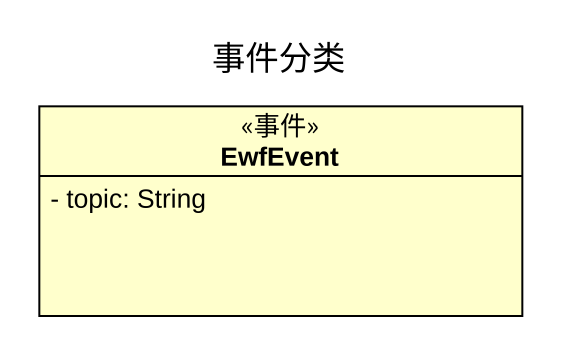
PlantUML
@startuml
title 事件分类
hide circle
hide empty members
skinparam classAttributeIconSize 0
class EwfEvent <<事件>> {
  - topic: String
}
@enduml
